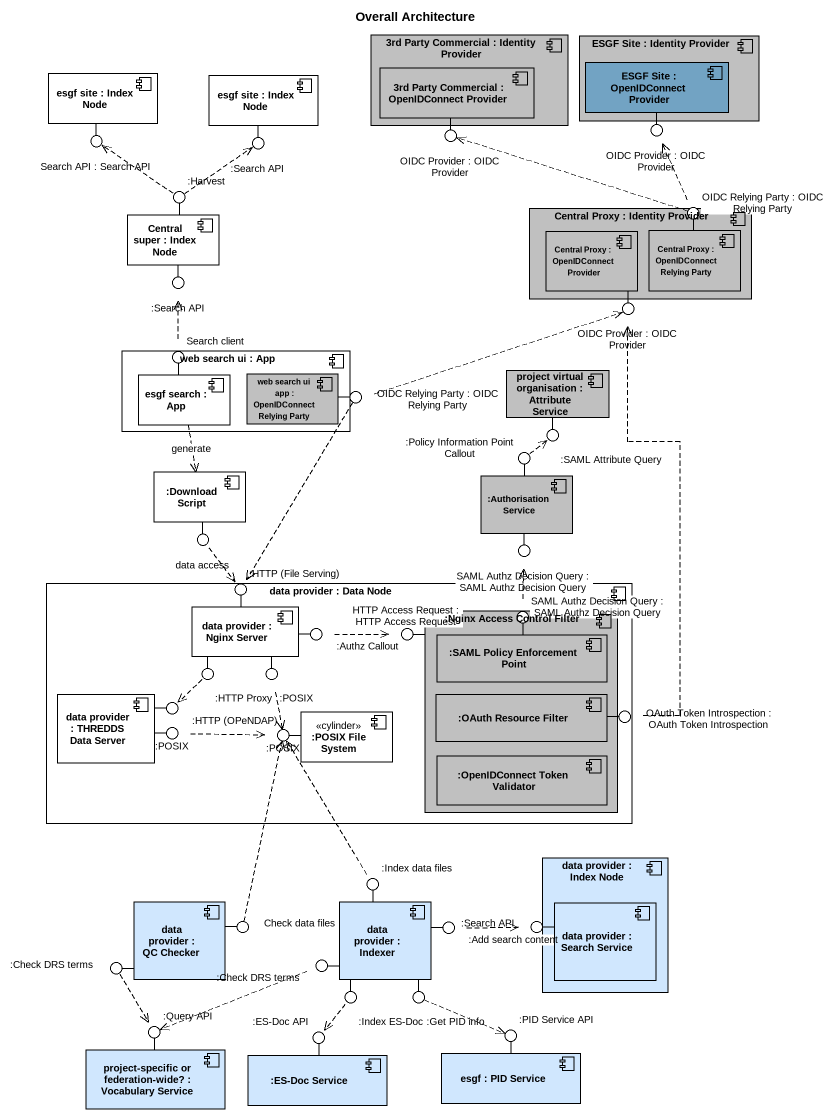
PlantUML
@startuml
title Overall Architecture
component "3rd Party Commercial : Identity Provider" as c3rd_Party_Commercial #C0C0C0 {
  component "3rd Party Commercial : OpenIDConnect Provider" as c3rd_Party_Commercial_2 #C0C0C0
}
component "ESGF Site : Identity Provider" as ESGF_Site #C0C0C0 {
  component "ESGF Site : OpenIDConnect Provider" as ESGF_Site_2 #72A3C3
}
component "esgf site : Index Node" as esgf_site #FFFFFF
component "esgf site : Index Node" as esgf_site_2 #FFFFFF
() "OIDC Provider : OIDC Provider" as OIDC_Provider #C0C0C0
() "OIDC Provider : OIDC Provider" as OIDC_Provider_2 #C0C0C0
() "Search API : Search API" as Search_API #FFFFFF
() ":Search API" as Search_API_2 #FFFFFF
() ":Harvest" as Harvest #FFFFFF
() "OIDC Relying Party : OIDC Relying Party" as OIDC_Relying_Party #C0C0C0
component "Central super : Index Node" as Central_super #FFFFFF
component "Central Proxy : Identity Provider" as Central_Proxy #C0C0C0 {
  component "Central Proxy : OpenIDConnect Provider" as Central_Proxy_2 #C0C0C0
  component "Central Proxy : OpenIDConnect Relying Party" as Central_Proxy_3 #C0C0C0
}
() ":Search API" as Search_API_3 #FFFFFF
() "OIDC Provider : OIDC Provider" as OIDC_Provider_3 #C0C0C0
component "web search ui : App" as web_search_ui {
  component "esgf search : App" as esgf_search #FFFFFF
  component "web search ui app : OpenIDConnect Relying Party" as web_search_ui_app #C0C0C0
}
() "Search client" as Search_client
() "OIDC Relying Party : OIDC Relying Party" as OIDC_Relying_Party_2
component "project virtual organisation : Attribute Service" as project_virtual_organisation #C0C0C0
() ":Policy Information Point Callout" as Policy_Information_Point #C0C0C0
() ":SAML Attribute Query" as SAML_Attribute_Query #C0C0C0
component ":Download Script" as Download_Script
component ":Authorisation Service" as Authorisation_Service #C0C0C0
() "data access" as data_access
() ":HTTP (File Serving)" as HTTP_File_Serving
() "SAML Authz Decision Query : SAML Authz Decision Query" as SAML_Authz_Decision_Query #C0C0C0
component "data provider : Data Node" as data_provider {
  component "data provider : Nginx Server" as data_provider_2
  component ":Nginx Access Control Filter" as Nginx_Access_Control_Filter #C0C0C0 {
    component ":SAML Policy Enforcement Point" as SAML_Policy_Enforcement #C0C0C0
    component ":OAuth Resource Filter" as OAuth_Resource_Filter #C0C0C0
    component ":OpenIDConnect Token Validator" as OpenIDConnect_Token #C0C0C0
  }
  component "data provider : THREDDS Data Server" as data_provider_3
  component ":POSIX File System" as POSIX_File_System <<cylinder>>
}
() "SAML Authz Decision Query : SAML Authz Decision Query" as SAML_Authz_Decision_Query_2 #C0C0C0
() ":HTTP Proxy" as HTTP_Proxy
() ":POSIX" as POSIX
() ":Authz Callout" as Authz_Callout
() "HTTP Access Request : HTTP Access Request" as HTTP_Access_Request
() ":HTTP (OPeNDAP)" as HTTP_OPeNDAP
() ":POSIX" as POSIX_2
() ":POSIX" as POSIX_3
() "OAuth Token Introspection : OAuth Token Introspection" as OAuth_Token_Introspection #C0C0C0
component "data provider : Index Node" as data_provider_4 #D0E7FE {
  component "data provider : Search Service" as data_provider_7 #D0E7FE
}
component "data provider : QC Checker" as data_provider_5 #D0E7FE
component "data provider : Indexer" as data_provider_6 #D0E7FE
() ":Index data files" as Index_data_files #D0E7FE
() "Check data files" as Check_data_files #D0E7FE
() ":Add search content" as Add_search_content #D0E7FE
() ":Search API" as Search_API_4 #D0E7FE
() ":Check DRS terms" as Check_DRS_terms #D0E7FE
() ":Check DRS terms" as Check_DRS_terms_2 #D0E7FE
() ":Index ES-Doc" as Index_ES_Doc #D0E7FE
() ":Get PID info" as Get_PID_info #D0E7FE
() ":Query API" as Query_API #D0E7FE
() ":ES-Doc API" as ES_Doc_API #D0E7FE
() ":PID Service API" as PID_Service_API #D0E7FE
component "project-specific or federation-wide? : Vocabulary Service" as project_specific_or #D0E7FE
component ":ES-Doc Service" as ES_Doc_Service #D0E7FE
component "esgf : PID Service" as esgf #D0E7FE
c3rd_Party_Commercial_2 -- OIDC_Provider
ESGF_Site_2 -- OIDC_Provider_2
esgf_site -- Search_API
esgf_site_2 -- Search_API_2
Central_super -up- Harvest
Central_Proxy_3 -up- OIDC_Relying_Party
Central_super -- Search_API_3
Central_Proxy_2 -- OIDC_Provider_3
esgf_search -up- Search_client
web_search_ui_app -right- OIDC_Relying_Party_2
Authorisation_Service -up- Policy_Information_Point
project_virtual_organisation -- SAML_Attribute_Query
Download_Script -- data_access
data_provider_2 -up- HTTP_File_Serving
Authorisation_Service -- SAML_Authz_Decision_Query
SAML_Policy_Enforcement -up- SAML_Authz_Decision_Query_2
data_provider_2 -- HTTP_Proxy
data_provider_2 -- POSIX
data_provider_2 -right- Authz_Callout
Nginx_Access_Control_Filter -up- HTTP_Access_Request
data_provider_3 -right- HTTP_OPeNDAP
data_provider_3 -right- POSIX_2
POSIX_File_System -left- POSIX_3
OAuth_Resource_Filter -right- OAuth_Token_Introspection
data_provider_6 -up- Index_data_files
data_provider_5 -right- Check_data_files
data_provider_6 -right- Add_search_content
data_provider_7 -left- Search_API_4
data_provider_5 -left- Check_DRS_terms
data_provider_6 -left- Check_DRS_terms_2
data_provider_6 -- Index_ES_Doc
data_provider_6 -- Get_PID_info
project_specific_or -up- Query_API
ES_Doc_Service -up- ES_Doc_API
esgf -up- PID_Service_API
Harvest .up.> Search_API
Harvest .up.> Search_API_2
OIDC_Relying_Party .left.> OIDC_Provider
OIDC_Relying_Party .up.> OIDC_Provider_2
Search_client .up.> Search_API_3
esgf_search ..> Download_Script : generate
OIDC_Relying_Party_2 .right.> OIDC_Provider_3
OIDC_Relying_Party_2 ..> HTTP_File_Serving
Policy_Information_Point .up.> SAML_Attribute_Query
data_access ..> HTTP_File_Serving
SAML_Authz_Decision_Query_2 .up.> SAML_Authz_Decision_Query
HTTP_Proxy ..> HTTP_OPeNDAP
POSIX ..> POSIX_3
Authz_Callout .right.> HTTP_Access_Request
POSIX_2 .right.> POSIX_3
OAuth_Token_Introspection .up.> OIDC_Provider_3
Index_data_files .up.> POSIX_3
Check_data_files .up.> POSIX_3
Add_search_content .right.> Search_API_4
Check_DRS_terms ..> Query_API
Check_DRS_terms_2 .left.> Query_API
Index_ES_Doc ..> ES_Doc_API
Get_PID_info .right.> PID_Service_API
@enduml
